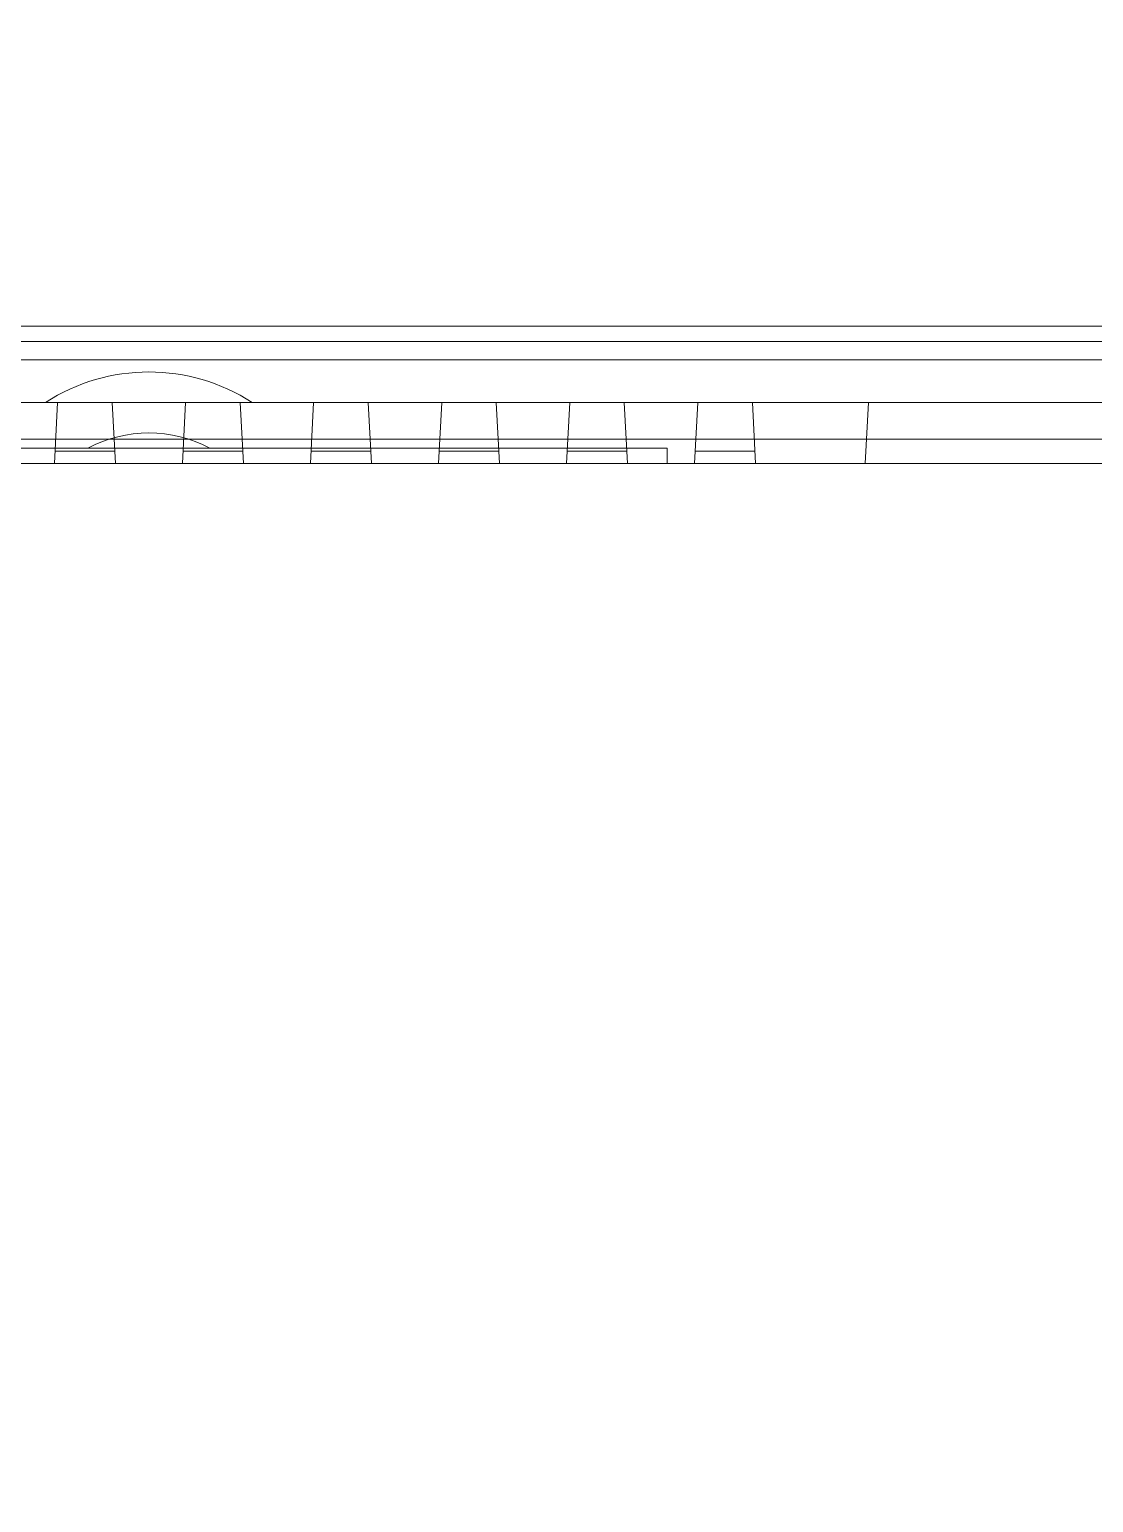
# Model space of a CAD drawing. Header units: millimetres. Extents: x -642 to 642, y -227 to 305.
# Drawn here: x 11.57 to 46.47, y -8.6 to 39.72 of the extents above; entities that cross this region are included whole.
import ezdxf
from ezdxf.lldxf.tags import DXFTag

# ---------------------------------------------------------------- set-up
doc = ezdxf.new("R2010")
doc.units = ezdxf.units.MM
doc.header["$MEASUREMENT"] = 0
doc.layers.add('layer 1', color=7, linetype='Continuous')
tags = doc.linetypes.add('New Line100', pattern=[0.2, 0.1, -0.1]).pattern_tags.tags
tags[6:7] = [DXFTag(74, 4), DXFTag(75, 0), DXFTag(340, '0'), DXFTag(46, 1.0), DXFTag(50, 0.0), DXFTag(44, 0.0), DXFTag(45, 0.0)]
tags[4:5] = [DXFTag(74, 4), DXFTag(75, 0), DXFTag(340, '0'), DXFTag(46, 1.0), DXFTag(50, 0.0), DXFTag(44, 0.0), DXFTag(45, 0.0)]
tags = doc.linetypes.add('New Line101', pattern=[0.2, 0.1, -0.1]).pattern_tags.tags
tags[6:7] = [DXFTag(74, 4), DXFTag(75, 0), DXFTag(340, '0'), DXFTag(46, 1.0), DXFTag(50, 0.0), DXFTag(44, 0.0), DXFTag(45, 0.0)]
tags[4:5] = [DXFTag(74, 4), DXFTag(75, 0), DXFTag(340, '0'), DXFTag(46, 1.0), DXFTag(50, 0.0), DXFTag(44, 0.0), DXFTag(45, 0.0)]
tags = doc.linetypes.add('New Line102', pattern=[0.2, 0.1, -0.1]).pattern_tags.tags
tags[6:7] = [DXFTag(74, 4), DXFTag(75, 0), DXFTag(340, '0'), DXFTag(46, 1.0), DXFTag(50, 0.0), DXFTag(44, 0.0), DXFTag(45, 0.0)]
tags[4:5] = [DXFTag(74, 4), DXFTag(75, 0), DXFTag(340, '0'), DXFTag(46, 1.0), DXFTag(50, 0.0), DXFTag(44, 0.0), DXFTag(45, 0.0)]
tags = doc.linetypes.add('New Line103', pattern=[0.2, 0.1, -0.1]).pattern_tags.tags
tags[6:7] = [DXFTag(74, 4), DXFTag(75, 0), DXFTag(340, '0'), DXFTag(46, 1.0), DXFTag(50, 0.0), DXFTag(44, 0.0), DXFTag(45, 0.0)]
tags[4:5] = [DXFTag(74, 4), DXFTag(75, 0), DXFTag(340, '0'), DXFTag(46, 1.0), DXFTag(50, 0.0), DXFTag(44, 0.0), DXFTag(45, 0.0)]
tags = doc.linetypes.add('New Line104', pattern=[0.2, 0.1, -0.1]).pattern_tags.tags
tags[6:7] = [DXFTag(74, 4), DXFTag(75, 0), DXFTag(340, '0'), DXFTag(46, 1.0), DXFTag(50, 0.0), DXFTag(44, 0.0), DXFTag(45, 0.0)]
tags[4:5] = [DXFTag(74, 4), DXFTag(75, 0), DXFTag(340, '0'), DXFTag(46, 1.0), DXFTag(50, 0.0), DXFTag(44, 0.0), DXFTag(45, 0.0)]
tags = doc.linetypes.add('New Line254', pattern=[0.2, 0.1, -0.1]).pattern_tags.tags
tags[6:7] = [DXFTag(74, 4), DXFTag(75, 0), DXFTag(340, '0'), DXFTag(46, 1.0), DXFTag(50, 0.0), DXFTag(44, 0.0), DXFTag(45, 0.0)]
tags[4:5] = [DXFTag(74, 4), DXFTag(75, 0), DXFTag(340, '0'), DXFTag(46, 1.0), DXFTag(50, 0.0), DXFTag(44, 0.0), DXFTag(45, 0.0)]
tags = doc.linetypes.add('New Line255', pattern=[0.2, 0.1, -0.1]).pattern_tags.tags
tags[6:7] = [DXFTag(74, 4), DXFTag(75, 0), DXFTag(340, '0'), DXFTag(46, 1.0), DXFTag(50, 0.0), DXFTag(44, 0.0), DXFTag(45, 0.0)]
tags[4:5] = [DXFTag(74, 4), DXFTag(75, 0), DXFTag(340, '0'), DXFTag(46, 1.0), DXFTag(50, 0.0), DXFTag(44, 0.0), DXFTag(45, 0.0)]
tags = doc.linetypes.add('New Line60', pattern=[0.2, 0.1, -0.1]).pattern_tags.tags
tags[6:7] = [DXFTag(74, 4), DXFTag(75, 0), DXFTag(340, '0'), DXFTag(46, 1.0), DXFTag(50, 0.0), DXFTag(44, 0.0), DXFTag(45, 0.0)]
tags[4:5] = [DXFTag(74, 4), DXFTag(75, 0), DXFTag(340, '0'), DXFTag(46, 1.0), DXFTag(50, 0.0), DXFTag(44, 0.0), DXFTag(45, 0.0)]
tags = doc.linetypes.add('New Line61', pattern=[0.2, 0.1, -0.1]).pattern_tags.tags
tags[6:7] = [DXFTag(74, 4), DXFTag(75, 0), DXFTag(340, '0'), DXFTag(46, 1.0), DXFTag(50, 0.0), DXFTag(44, 0.0), DXFTag(45, 0.0)]
tags[4:5] = [DXFTag(74, 4), DXFTag(75, 0), DXFTag(340, '0'), DXFTag(46, 1.0), DXFTag(50, 0.0), DXFTag(44, 0.0), DXFTag(45, 0.0)]
tags = doc.linetypes.add('New Line65', pattern=[0.2, 0.1, -0.1]).pattern_tags.tags
tags[6:7] = [DXFTag(74, 4), DXFTag(75, 0), DXFTag(340, '0'), DXFTag(46, 1.0), DXFTag(50, 0.0), DXFTag(44, 0.0), DXFTag(45, 0.0)]
tags[4:5] = [DXFTag(74, 4), DXFTag(75, 0), DXFTag(340, '0'), DXFTag(46, 1.0), DXFTag(50, 0.0), DXFTag(44, 0.0), DXFTag(45, 0.0)]
tags = doc.linetypes.add('New Line66', pattern=[0.2, 0.1, -0.1]).pattern_tags.tags
tags[6:7] = [DXFTag(74, 4), DXFTag(75, 0), DXFTag(340, '0'), DXFTag(46, 1.0), DXFTag(50, 0.0), DXFTag(44, 0.0), DXFTag(45, 0.0)]
tags[4:5] = [DXFTag(74, 4), DXFTag(75, 0), DXFTag(340, '0'), DXFTag(46, 1.0), DXFTag(50, 0.0), DXFTag(44, 0.0), DXFTag(45, 0.0)]
tags = doc.linetypes.add('New Line67', pattern=[0.2, 0.1, -0.1]).pattern_tags.tags
tags[6:7] = [DXFTag(74, 4), DXFTag(75, 0), DXFTag(340, '0'), DXFTag(46, 1.0), DXFTag(50, 0.0), DXFTag(44, 0.0), DXFTag(45, 0.0)]
tags[4:5] = [DXFTag(74, 4), DXFTag(75, 0), DXFTag(340, '0'), DXFTag(46, 1.0), DXFTag(50, 0.0), DXFTag(44, 0.0), DXFTag(45, 0.0)]
tags = doc.linetypes.add('New Line68', pattern=[0.2, 0.1, -0.1]).pattern_tags.tags
tags[6:7] = [DXFTag(74, 4), DXFTag(75, 0), DXFTag(340, '0'), DXFTag(46, 1.0), DXFTag(50, 0.0), DXFTag(44, 0.0), DXFTag(45, 0.0)]
tags[4:5] = [DXFTag(74, 4), DXFTag(75, 0), DXFTag(340, '0'), DXFTag(46, 1.0), DXFTag(50, 0.0), DXFTag(44, 0.0), DXFTag(45, 0.0)]
tags = doc.linetypes.add('New Line69', pattern=[0.2, 0.1, -0.1]).pattern_tags.tags
tags[6:7] = [DXFTag(74, 4), DXFTag(75, 0), DXFTag(340, '0'), DXFTag(46, 1.0), DXFTag(50, 0.0), DXFTag(44, 0.0), DXFTag(45, 0.0)]
tags[4:5] = [DXFTag(74, 4), DXFTag(75, 0), DXFTag(340, '0'), DXFTag(46, 1.0), DXFTag(50, 0.0), DXFTag(44, 0.0), DXFTag(45, 0.0)]
tags = doc.linetypes.add('New Line70', pattern=[0.2, 0.1, -0.1]).pattern_tags.tags
tags[6:7] = [DXFTag(74, 4), DXFTag(75, 0), DXFTag(340, '0'), DXFTag(46, 1.0), DXFTag(50, 0.0), DXFTag(44, 0.0), DXFTag(45, 0.0)]
tags[4:5] = [DXFTag(74, 4), DXFTag(75, 0), DXFTag(340, '0'), DXFTag(46, 1.0), DXFTag(50, 0.0), DXFTag(44, 0.0), DXFTag(45, 0.0)]
tags = doc.linetypes.add('New Line76', pattern=[0.2, 0.1, -0.1]).pattern_tags.tags
tags[6:7] = [DXFTag(74, 4), DXFTag(75, 0), DXFTag(340, '0'), DXFTag(46, 1.0), DXFTag(50, 0.0), DXFTag(44, 0.0), DXFTag(45, 0.0)]
tags[4:5] = [DXFTag(74, 4), DXFTag(75, 0), DXFTag(340, '0'), DXFTag(46, 1.0), DXFTag(50, 0.0), DXFTag(44, 0.0), DXFTag(45, 0.0)]
tags = doc.linetypes.add('New Line77', pattern=[0.2, 0.1, -0.1]).pattern_tags.tags
tags[6:7] = [DXFTag(74, 4), DXFTag(75, 0), DXFTag(340, '0'), DXFTag(46, 1.0), DXFTag(50, 0.0), DXFTag(44, 0.0), DXFTag(45, 0.0)]
tags[4:5] = [DXFTag(74, 4), DXFTag(75, 0), DXFTag(340, '0'), DXFTag(46, 1.0), DXFTag(50, 0.0), DXFTag(44, 0.0), DXFTag(45, 0.0)]
tags = doc.linetypes.add('New Line81', pattern=[0.2, 0.1, -0.1]).pattern_tags.tags
tags[6:7] = [DXFTag(74, 4), DXFTag(75, 0), DXFTag(340, '0'), DXFTag(46, 1.0), DXFTag(50, 0.0), DXFTag(44, 0.0), DXFTag(45, 0.0)]
tags[4:5] = [DXFTag(74, 4), DXFTag(75, 0), DXFTag(340, '0'), DXFTag(46, 1.0), DXFTag(50, 0.0), DXFTag(44, 0.0), DXFTag(45, 0.0)]
tags = doc.linetypes.add('New Line83', pattern=[0.2, 0.1, -0.1]).pattern_tags.tags
tags[6:7] = [DXFTag(74, 4), DXFTag(75, 0), DXFTag(340, '0'), DXFTag(46, 1.0), DXFTag(50, 0.0), DXFTag(44, 0.0), DXFTag(45, 0.0)]
tags[4:5] = [DXFTag(74, 4), DXFTag(75, 0), DXFTag(340, '0'), DXFTag(46, 1.0), DXFTag(50, 0.0), DXFTag(44, 0.0), DXFTag(45, 0.0)]
tags = doc.linetypes.add('New Line88', pattern=[0.2, 0.1, -0.1]).pattern_tags.tags
tags[6:7] = [DXFTag(74, 4), DXFTag(75, 0), DXFTag(340, '0'), DXFTag(46, 1.0), DXFTag(50, 0.0), DXFTag(44, 0.0), DXFTag(45, 0.0)]
tags[4:5] = [DXFTag(74, 4), DXFTag(75, 0), DXFTag(340, '0'), DXFTag(46, 1.0), DXFTag(50, 0.0), DXFTag(44, 0.0), DXFTag(45, 0.0)]
tags = doc.linetypes.add('New Line89', pattern=[0.2, 0.1, -0.1]).pattern_tags.tags
tags[6:7] = [DXFTag(74, 4), DXFTag(75, 0), DXFTag(340, '0'), DXFTag(46, 1.0), DXFTag(50, 0.0), DXFTag(44, 0.0), DXFTag(45, 0.0)]
tags[4:5] = [DXFTag(74, 4), DXFTag(75, 0), DXFTag(340, '0'), DXFTag(46, 1.0), DXFTag(50, 0.0), DXFTag(44, 0.0), DXFTag(45, 0.0)]
tags = doc.linetypes.add('New Line90', pattern=[0.2, 0.1, -0.1]).pattern_tags.tags
tags[6:7] = [DXFTag(74, 4), DXFTag(75, 0), DXFTag(340, '0'), DXFTag(46, 1.0), DXFTag(50, 0.0), DXFTag(44, 0.0), DXFTag(45, 0.0)]
tags[4:5] = [DXFTag(74, 4), DXFTag(75, 0), DXFTag(340, '0'), DXFTag(46, 1.0), DXFTag(50, 0.0), DXFTag(44, 0.0), DXFTag(45, 0.0)]
tags = doc.linetypes.add('New Line95', pattern=[0.2, 0.1, -0.1]).pattern_tags.tags
tags[6:7] = [DXFTag(74, 4), DXFTag(75, 0), DXFTag(340, '0'), DXFTag(46, 1.0), DXFTag(50, 0.0), DXFTag(44, 0.0), DXFTag(45, 0.0)]
tags[4:5] = [DXFTag(74, 4), DXFTag(75, 0), DXFTag(340, '0'), DXFTag(46, 1.0), DXFTag(50, 0.0), DXFTag(44, 0.0), DXFTag(45, 0.0)]
tags = doc.linetypes.add('New Line96', pattern=[0.2, 0.1, -0.1]).pattern_tags.tags
tags[6:7] = [DXFTag(74, 4), DXFTag(75, 0), DXFTag(340, '0'), DXFTag(46, 1.0), DXFTag(50, 0.0), DXFTag(44, 0.0), DXFTag(45, 0.0)]
tags[4:5] = [DXFTag(74, 4), DXFTag(75, 0), DXFTag(340, '0'), DXFTag(46, 1.0), DXFTag(50, 0.0), DXFTag(44, 0.0), DXFTag(45, 0.0)]
tags = doc.linetypes.add('New Line97', pattern=[0.2, 0.1, -0.1]).pattern_tags.tags
tags[6:7] = [DXFTag(74, 4), DXFTag(75, 0), DXFTag(340, '0'), DXFTag(46, 1.0), DXFTag(50, 0.0), DXFTag(44, 0.0), DXFTag(45, 0.0)]
tags[4:5] = [DXFTag(74, 4), DXFTag(75, 0), DXFTag(340, '0'), DXFTag(46, 1.0), DXFTag(50, 0.0), DXFTag(44, 0.0), DXFTag(45, 0.0)]
tags = doc.linetypes.add('New Line98', pattern=[0.2, 0.1, -0.1]).pattern_tags.tags
tags[6:7] = [DXFTag(74, 4), DXFTag(75, 0), DXFTag(340, '0'), DXFTag(46, 1.0), DXFTag(50, 0.0), DXFTag(44, 0.0), DXFTag(45, 0.0)]
tags[4:5] = [DXFTag(74, 4), DXFTag(75, 0), DXFTag(340, '0'), DXFTag(46, 1.0), DXFTag(50, 0.0), DXFTag(44, 0.0), DXFTag(45, 0.0)]
tags = doc.linetypes.add('New Line99', pattern=[0.2, 0.1, -0.1]).pattern_tags.tags
tags[6:7] = [DXFTag(74, 4), DXFTag(75, 0), DXFTag(340, '0'), DXFTag(46, 1.0), DXFTag(50, 0.0), DXFTag(44, 0.0), DXFTag(45, 0.0)]
tags[4:5] = [DXFTag(74, 4), DXFTag(75, 0), DXFTag(340, '0'), DXFTag(46, 1.0), DXFTag(50, 0.0), DXFTag(44, 0.0), DXFTag(45, 0.0)]

msp = doc.modelspace()

# ---------------------------------------------------------------- linework, layer by layer
at = {"layer": 'layer 1', "lineweight": 40}
msp.add_open_spline([(154.071, 208.1518), (154.071, 208.1518), (-130.929, 208.1518), (-130.929, 208.1518), (-130.929, 208.1518), (-130.929, -207.3482), (-130.929, -207.3482), (-130.929, -207.3482), (154.071, -207.3482), (154.071, -207.3482), (154.071, -207.3482), (154.071, 208.1518), (154.071, 208.1518)], degree=3, knots=[0, 0, 0, 0, 0.25, 0.25, 0.25, 0.5, 0.5, 0.5, 0.75, 0.75, 0.75, 1, 1, 1, 1], dxfattribs=at)
at = {"layer": 'layer 1', "lineweight": 9}
for points in [[(-46.5138, 29.9867), (-46.5138, 29.9867), (77.4862, 29.9867), (77.4862, 29.9867)], [(-47.0138, 29.4867), (-47.0138, 29.4867), (77.9862, 29.4867), (77.9862, 29.4867)], [(77.8744, 26.2862), (77.8744, 26.2862), (-46.9021, 26.2862), (-46.9021, 26.2862)], [(77.0465, 25.4867), (77.0465, 25.4867), (-46.0741, 25.4867), (-46.0741, 25.4867)]]:
    msp.add_open_spline(points, degree=3, dxfattribs=at)
at = {"layer": 'layer 1', "color": 8, "linetype": 'New Line88', "lineweight": 9}
msp.add_open_spline([(60.0862, 28.8867), (60.0862, 28.8867), (-29.1138, 28.8867), (-29.1138, 28.8867)], degree=3, dxfattribs=at)
at = {"layer": 'layer 1', "color": 8, "linetype": 'New Line254', "lineweight": 9}
msp.add_open_spline([(18.8773, 27.4867), (16.8132, 28.8201), (14.1592, 28.8201), (12.095, 27.4867)], degree=3, dxfattribs=at)
at = {"layer": 'layer 1', "color": 8, "linetype": 'New Line83', "lineweight": 9}
msp.add_open_spline([(-43.4437, 27.4867), (-43.4437, 27.4867), (74.416, 27.4867), (74.416, 27.4867)], degree=3, dxfattribs=at)
at = {"layer": 'layer 1', "color": 8, "linetype": 'New Line81', "lineweight": 9}
msp.add_open_spline([(18.8773, 27.4867), (18.8773, 27.4867), (12.095, 27.4867), (12.095, 27.4867)], degree=3, dxfattribs=at)
at = {"layer": 'layer 1', "color": 8, "linetype": 'New Line61', "lineweight": 9}
msp.add_open_spline([(12.491, 27.4867), (12.491, 27.4867), (12.3862, 25.4867), (12.3862, 25.4867)], degree=3, dxfattribs=at)
at = {"layer": 'layer 1', "color": 8, "linetype": 'New Line60', "lineweight": 9}
msp.add_open_spline([(14.2814, 27.4867), (14.2814, 27.4867), (14.3862, 25.4867), (14.3862, 25.4867)], degree=3, dxfattribs=at)
at = {"layer": 'layer 1', "color": 8, "linetype": 'New Line90', "lineweight": 9}
msp.add_open_spline([(16.691, 27.4867), (16.691, 27.4867), (16.5862, 25.4867), (16.5862, 25.4867)], degree=3, dxfattribs=at)
at = {"layer": 'layer 1', "color": 8, "linetype": 'New Line89', "lineweight": 9}
msp.add_open_spline([(18.4814, 27.4867), (18.4814, 27.4867), (18.5862, 25.4867), (18.5862, 25.4867)], degree=3, dxfattribs=at)
at = {"layer": 'layer 1', "color": 8, "linetype": 'New Line96', "lineweight": 9}
msp.add_open_spline([(20.891, 27.4867), (20.891, 27.4867), (20.7862, 25.4867), (20.7862, 25.4867)], degree=3, dxfattribs=at)
at = {"layer": 'layer 1', "color": 8, "linetype": 'New Line95', "lineweight": 9}
msp.add_open_spline([(22.6814, 27.4867), (22.6814, 27.4867), (22.7862, 25.4867), (22.7862, 25.4867)], degree=3, dxfattribs=at)
at = {"layer": 'layer 1', "color": 8, "linetype": 'New Line98', "lineweight": 9}
msp.add_open_spline([(25.091, 27.4867), (25.091, 27.4867), (24.9862, 25.4867), (24.9862, 25.4867)], degree=3, dxfattribs=at)
at = {"layer": 'layer 1', "color": 8, "linetype": 'New Line97', "lineweight": 9}
msp.add_open_spline([(26.8814, 27.4867), (26.8814, 27.4867), (26.9862, 25.4867), (26.9862, 25.4867)], degree=3, dxfattribs=at)
at = {"layer": 'layer 1', "color": 8, "linetype": 'New Line101', "lineweight": 9}
msp.add_open_spline([(29.291, 27.4867), (29.291, 27.4867), (29.1862, 25.4867), (29.1862, 25.4867)], degree=3, dxfattribs=at)
at = {"layer": 'layer 1', "color": 8, "linetype": 'New Line99', "lineweight": 9}
msp.add_open_spline([(31.0814, 27.4867), (31.0814, 27.4867), (31.1862, 25.4867), (31.1862, 25.4867)], degree=3, dxfattribs=at)
at = {"layer": 'layer 1', "color": 8, "linetype": 'New Line103', "lineweight": 9}
msp.add_open_spline([(33.491, 27.4867), (33.491, 27.4867), (33.3862, 25.4867), (33.3862, 25.4867)], degree=3, dxfattribs=at)
at = {"layer": 'layer 1', "color": 8, "linetype": 'New Line102', "lineweight": 9}
msp.add_open_spline([(35.2814, 27.4867), (35.2814, 27.4867), (35.3862, 25.4867), (35.3862, 25.4867)], degree=3, dxfattribs=at)
at = {"layer": 'layer 1', "color": 8, "linetype": 'New Line104', "lineweight": 9}
msp.add_open_spline([(39.091, 27.4867), (39.091, 27.4867), (38.9862, 25.4867), (38.9862, 25.4867)], degree=3, dxfattribs=at)
at = {"layer": 'layer 1', "color": 8, "linetype": 'New Line255', "lineweight": 9}
msp.add_open_spline([(17.4862, 25.9867), (16.2362, 26.6534), (14.7362, 26.6534), (13.4862, 25.9867)], degree=3, dxfattribs=at)
at = {"layer": 'layer 1', "color": 8, "linetype": 'New Line77', "lineweight": 9}
msp.add_open_spline([(32.4862, 25.9867), (32.4862, 25.9867), (-1.5138, 25.9867), (-1.5138, 25.9867)], degree=3, dxfattribs=at)
at = {"layer": 'layer 1', "color": 8, "linetype": 'New Line70', "lineweight": 9}
msp.add_open_spline([(14.3652, 25.8867), (14.3652, 25.8867), (12.4071, 25.8867), (12.4071, 25.8867)], degree=3, dxfattribs=at)
at = {"layer": 'layer 1', "color": 8, "linetype": 'New Line76', "lineweight": 9}
msp.add_open_spline([(17.4862, 25.9867), (17.4862, 25.9867), (13.4862, 25.9867), (13.4862, 25.9867)], degree=3, dxfattribs=at)
at = {"layer": 'layer 1', "color": 8, "linetype": 'New Line69', "lineweight": 9}
msp.add_open_spline([(18.5652, 25.8867), (18.5652, 25.8867), (16.6071, 25.8867), (16.6071, 25.8867)], degree=3, dxfattribs=at)
at = {"layer": 'layer 1', "color": 8, "linetype": 'New Line68', "lineweight": 9}
msp.add_open_spline([(22.7652, 25.8867), (22.7652, 25.8867), (20.8071, 25.8867), (20.8071, 25.8867)], degree=3, dxfattribs=at)
at = {"layer": 'layer 1', "color": 8, "linetype": 'New Line67', "lineweight": 9}
msp.add_open_spline([(26.9652, 25.8867), (26.9652, 25.8867), (25.0071, 25.8867), (25.0071, 25.8867)], degree=3, dxfattribs=at)
at = {"layer": 'layer 1', "color": 8, "linetype": 'New Line66', "lineweight": 9}
msp.add_open_spline([(31.1652, 25.8867), (31.1652, 25.8867), (29.2071, 25.8867), (29.2071, 25.8867)], degree=3, dxfattribs=at)
at = {"layer": 'layer 1', "color": 8, "linetype": 'New Line100', "lineweight": 9}
msp.add_open_spline([(32.4862, 25.4867), (32.4862, 25.4867), (32.4862, 25.9867), (32.4862, 25.9867)], degree=3, dxfattribs=at)
at = {"layer": 'layer 1', "color": 8, "linetype": 'New Line65', "lineweight": 9}
msp.add_open_spline([(35.3652, 25.8867), (35.3652, 25.8867), (33.4071, 25.8867), (33.4071, 25.8867)], degree=3, dxfattribs=at)

doc.saveas('drawing.dxf')
